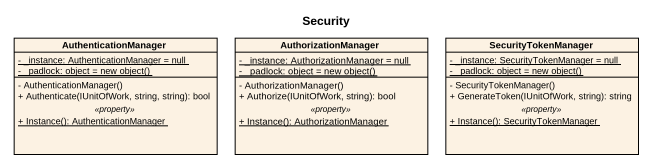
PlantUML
@startuml
title Security
hide circle
hide empty members
skinparam classAttributeIconSize 0
class AuthenticationManager {
  {static} - _instance: AuthenticationManager = null
  {static} {field} - _padlock: object = new object()
  --
  - AuthenticationManager()
  + Authenticate(IUnitOfWork, string, string): bool
  .. <<property>> ..
  {static} + Instance(): AuthenticationManager
}
class AuthorizationManager {
  {static} - _instance: AuthorizationManager = null
  {static} {field} - _padlock: object = new object()
  --
  - AuthorizationManager()
  + Authorize(IUnitOfWork, string): bool
  .. <<property>> ..
  {static} + Instance(): AuthorizationManager
}
class SecurityTokenManager {
  {static} - _instance: SecurityTokenManager = null
  {static} {field} - _padlock: object = new object()
  --
  - SecurityTokenManager()
  + GenerateToken(IUnitOfWork, string): string
  .. <<property>> ..
  {static} + Instance(): SecurityTokenManager
}
@enduml
